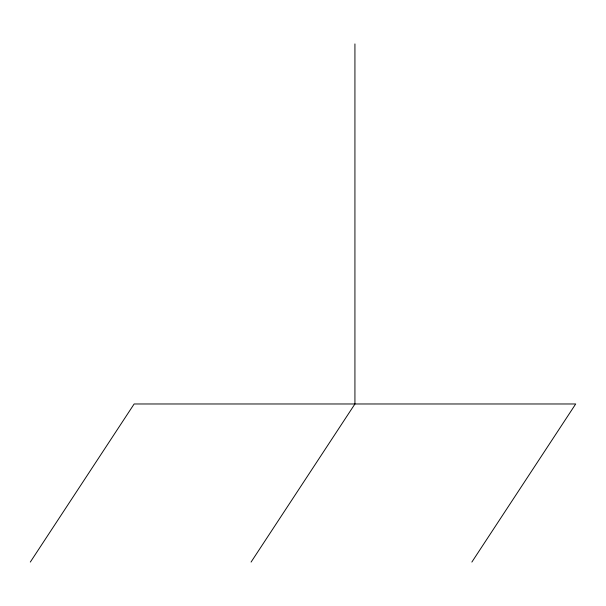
<?xml version="1.0" encoding="UTF-8"?>
<svg xmlns="http://www.w3.org/2000/svg" width="606" height="606" viewBox="0 0 606 606"><rect width="100%" height="100%" fill="white"/><g stroke="black" fill="none" stroke-linecap="round" stroke-linejoin="round"><path stroke-width="0.91" d="M30.3 562.08L134.146 403.975L575.7 403.975L471.854 562.08M251.073 562.08L354.927 403.975L354.927 43.92"/></g></svg>
